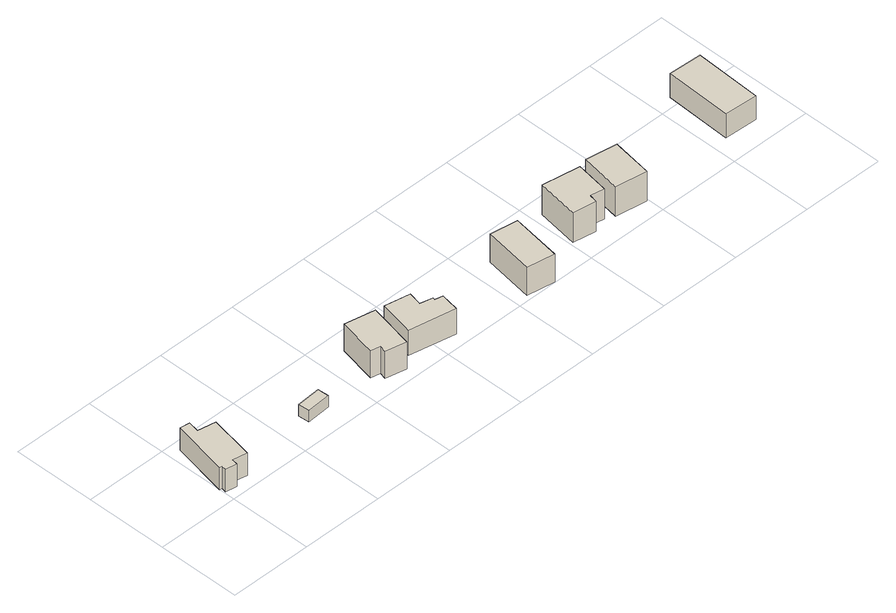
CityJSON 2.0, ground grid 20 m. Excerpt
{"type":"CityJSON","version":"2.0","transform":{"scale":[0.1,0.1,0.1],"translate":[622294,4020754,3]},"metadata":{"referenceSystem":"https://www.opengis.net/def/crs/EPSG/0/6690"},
"CityObjects":{
"building1":{"type":"Building","attributes":{"class":"3001","usage":"411","measuredHeight":6.8,"storeysAboveGround":2,"RiverFloodingRiskAttribute.description":"1","RiverFloodingRiskAttribute.rank":"3","RiverFloodingRiskAttribute.depth":3.05,"RiverFloodingRiskAttribute.adminType":"2","RiverFloodingRiskAttribute.scale":"2","RiverFloodingRiskAttribute.duration":11,"BuildingDetailAttribute.buildingStructureType":"601","BuildingDetailAttribute.buildingStructureOrgType":"1","BuildingDetailAttribute.urbanPlanType":"21","BuildingDetailAttribute.districtsAndZonesType":"5","BuildingDetailAttribute.landUseType":"211","BuildingDetailAttribute.orgUsage":"6","BuildingDetailAttribute.specifiedBuildingCoverageRate":60,"BuildingDetailAttribute.specifiedFloorAreaRate":200,"BuildingDetailAttribute.surveyYear":2023,"BuildingIDAttribute.prefecture":"17","BuildingIDAttribute.city":"17206"},"geometry":[{"type":"Solid","lod":"1","boundaries":[[[[0,1,2,3,4,5,6,7,8,9]],[[8,10,11,9]],[[7,12,10,8]],[[6,13,12,7]],[[5,14,13,6]],[[4,15,14,5]],[[3,16,15,4]],[[2,17,16,3]],[[1,18,17,2]],[[0,19,18,1]],[[9,11,19,0]],[[10,12,13,14,15,16,17,18,19,11]]]]}]},
"building2":{"type":"Building","attributes":{"class":"3001","usage":"411","measuredHeight":-9999,"storeysAboveGround":9999,"RiverFloodingRiskAttribute.description":"1","RiverFloodingRiskAttribute.rank":"3","RiverFloodingRiskAttribute.depth":3.28,"RiverFloodingRiskAttribute.adminType":"2","RiverFloodingRiskAttribute.scale":"2","RiverFloodingRiskAttribute.duration":11,"BuildingDetailAttribute.buildingStructureType":"611","BuildingDetailAttribute.buildingStructureOrgType":"Null","BuildingDetailAttribute.urbanPlanType":"21","BuildingDetailAttribute.districtsAndZonesType":"5","BuildingDetailAttribute.landUseType":"263","BuildingDetailAttribute.orgUsage":"6","BuildingDetailAttribute.specifiedBuildingCoverageRate":60,"BuildingDetailAttribute.specifiedFloorAreaRate":200,"BuildingDetailAttribute.surveyYear":2023,"BuildingIDAttribute.prefecture":"17","BuildingIDAttribute.city":"17206"},"geometry":[{"type":"Solid","lod":"1","boundaries":[[[[20,21,22,23]],[[22,24,25,23]],[[21,26,24,22]],[[20,27,26,21]],[[23,25,27,20]],[[24,26,27,25]]]]}]},
"building3":{"type":"Building","attributes":{"class":"3001","usage":"461","measuredHeight":8,"storeysAboveGround":2,"RiverFloodingRiskAttribute.description":"1","RiverFloodingRiskAttribute.rank":"2","RiverFloodingRiskAttribute.depth":2.92,"RiverFloodingRiskAttribute.adminType":"2","RiverFloodingRiskAttribute.scale":"2","RiverFloodingRiskAttribute.duration":11.08,"BuildingDetailAttribute.buildingStructureType":"601","BuildingDetailAttribute.buildingStructureOrgType":"1","BuildingDetailAttribute.urbanPlanType":"21","BuildingDetailAttribute.districtsAndZonesType":"5","BuildingDetailAttribute.landUseType":"211","BuildingDetailAttribute.orgUsage":"Null","BuildingDetailAttribute.specifiedBuildingCoverageRate":60,"BuildingDetailAttribute.specifiedFloorAreaRate":200,"BuildingDetailAttribute.surveyYear":2023,"BuildingIDAttribute.prefecture":"17","BuildingIDAttribute.city":"17206"},"geometry":[{"type":"Solid","lod":"1","boundaries":[[[[28,29,30,31,32,33]],[[32,34,35,33]],[[31,36,34,32]],[[30,37,36,31]],[[29,38,37,30]],[[28,39,38,29]],[[33,35,39,28]],[[34,36,37,38,39,35]]]]}]},
"building4":{"type":"Building","attributes":{"class":"3001","usage":"461","measuredHeight":7.4,"storeysAboveGround":2,"RiverFloodingRiskAttribute.description":"1","RiverFloodingRiskAttribute.rank":"2","RiverFloodingRiskAttribute.depth":2.66,"RiverFloodingRiskAttribute.adminType":"2","RiverFloodingRiskAttribute.scale":"2","RiverFloodingRiskAttribute.duration":10.33,"BuildingDetailAttribute.buildingStructureType":"611","BuildingDetailAttribute.buildingStructureOrgType":"Null","BuildingDetailAttribute.urbanPlanType":"21","BuildingDetailAttribute.districtsAndZonesType":"5","BuildingDetailAttribute.landUseType":"211","BuildingDetailAttribute.orgUsage":"Null","BuildingDetailAttribute.specifiedBuildingCoverageRate":60,"BuildingDetailAttribute.specifiedFloorAreaRate":200,"BuildingDetailAttribute.surveyYear":2023,"BuildingIDAttribute.prefecture":"17","BuildingIDAttribute.city":"17206"},"geometry":[{"type":"Solid","lod":"1","boundaries":[[[[40,41,42,43,44,45,46,47]],[[46,48,49,47]],[[45,50,48,46]],[[44,51,50,45]],[[43,52,51,44]],[[42,53,52,43]],[[41,54,53,42]],[[40,55,54,41]],[[47,49,55,40]],[[48,50,51,52,53,54,55,49]]]]}]},
"building5":{"type":"Building","attributes":{"class":"3001","usage":"411","measuredHeight":8.2,"storeysAboveGround":2,"RiverFloodingRiskAttribute.description":"1","RiverFloodingRiskAttribute.rank":"2","RiverFloodingRiskAttribute.depth":2.95,"RiverFloodingRiskAttribute.adminType":"2","RiverFloodingRiskAttribute.scale":"2","RiverFloodingRiskAttribute.duration":10.33,"BuildingDetailAttribute.buildingStructureType":"601","BuildingDetailAttribute.buildingStructureOrgType":"1","BuildingDetailAttribute.urbanPlanType":"21","BuildingDetailAttribute.districtsAndZonesType":"5","BuildingDetailAttribute.landUseType":"211","BuildingDetailAttribute.orgUsage":"6","BuildingDetailAttribute.specifiedBuildingCoverageRate":60,"BuildingDetailAttribute.specifiedFloorAreaRate":200,"BuildingDetailAttribute.surveyYear":2023,"BuildingIDAttribute.prefecture":"17","BuildingIDAttribute.city":"17206"},"geometry":[{"type":"Solid","lod":"1","boundaries":[[[[56,57,58,59]],[[58,60,61,59]],[[57,62,60,58]],[[56,63,62,57]],[[59,61,63,56]],[[60,62,63,61]]]]}]},
"building6":{"type":"Building","attributes":{"class":"3001","usage":"461","measuredHeight":8.7,"storeysAboveGround":2,"RiverFloodingRiskAttribute.description":"1","RiverFloodingRiskAttribute.rank":"3","RiverFloodingRiskAttribute.depth":3.03,"RiverFloodingRiskAttribute.adminType":"2","RiverFloodingRiskAttribute.scale":"2","RiverFloodingRiskAttribute.duration":10.75,"BuildingDetailAttribute.buildingStructureType":"601","BuildingDetailAttribute.buildingStructureOrgType":"1","BuildingDetailAttribute.urbanPlanType":"21","BuildingDetailAttribute.districtsAndZonesType":"5","BuildingDetailAttribute.landUseType":"263","BuildingDetailAttribute.orgUsage":"Null","BuildingDetailAttribute.specifiedBuildingCoverageRate":60,"BuildingDetailAttribute.specifiedFloorAreaRate":200,"BuildingDetailAttribute.surveyYear":2023,"BuildingIDAttribute.prefecture":"17","BuildingIDAttribute.city":"17206"},"geometry":[{"type":"Solid","lod":"1","boundaries":[[[[64,65,66,67,68,69]],[[68,70,71,69]],[[67,72,70,68]],[[66,73,72,67]],[[65,74,73,66]],[[64,75,74,65]],[[69,71,75,64]],[[70,72,73,74,75,71]]]]}]},
"building7":{"type":"Building","attributes":{"class":"3001","usage":"411","measuredHeight":8.6,"storeysAboveGround":2,"RiverFloodingRiskAttribute.description":"1","RiverFloodingRiskAttribute.rank":"3","RiverFloodingRiskAttribute.depth":3.11,"RiverFloodingRiskAttribute.adminType":"2","RiverFloodingRiskAttribute.scale":"2","RiverFloodingRiskAttribute.duration":10.92,"BuildingDetailAttribute.buildingStructureType":"601","BuildingDetailAttribute.buildingStructureOrgType":"1","BuildingDetailAttribute.urbanPlanType":"21","BuildingDetailAttribute.districtsAndZonesType":"5","BuildingDetailAttribute.landUseType":"263","BuildingDetailAttribute.orgUsage":"6","BuildingDetailAttribute.specifiedBuildingCoverageRate":60,"BuildingDetailAttribute.specifiedFloorAreaRate":200,"BuildingDetailAttribute.surveyYear":2023,"BuildingIDAttribute.prefecture":"17","BuildingIDAttribute.city":"17206"},"geometry":[{"type":"Solid","lod":"1","boundaries":[[[[76,77,78,79]],[[78,80,81,79]],[[77,82,80,78]],[[76,83,82,77]],[[79,81,83,76]],[[80,82,83,81]]]]}]},
"building8":{"type":"Building","attributes":{"class":"3001","usage":"451","measuredHeight":7,"storeysAboveGround":2,"RiverFloodingRiskAttribute.description":"1","RiverFloodingRiskAttribute.rank":"2","RiverFloodingRiskAttribute.depth":2.7,"RiverFloodingRiskAttribute.adminType":"2","RiverFloodingRiskAttribute.scale":"2","RiverFloodingRiskAttribute.duration":11.42,"BuildingDetailAttribute.buildingStructureType":"604","BuildingDetailAttribute.buildingStructureOrgType":"4","BuildingDetailAttribute.urbanPlanType":"21","BuildingDetailAttribute.districtsAndZonesType":"5","BuildingDetailAttribute.landUseType":"219","BuildingDetailAttribute.orgUsage":"20","BuildingDetailAttribute.specifiedBuildingCoverageRate":60,"BuildingDetailAttribute.specifiedFloorAreaRate":200,"BuildingDetailAttribute.surveyYear":2023,"BuildingIDAttribute.prefecture":"17","BuildingIDAttribute.city":"17206"},"geometry":[{"type":"Solid","lod":"1","boundaries":[[[[84,85,86,87]],[[86,88,89,87]],[[85,90,88,86]],[[84,91,90,85]],[[87,89,91,84]],[[88,90,91,89]]]]}]}
},
"vertices":[
[47,148,8],[90,140,8],[69,31,8],[34,38,8],[31,23,8],[4,28,8],[6,39,8],[0,40,8],[28,178,8],[52,175,8],[28,178,67],[52,175,67],[0,40,67],[6,39,67],[4,28,67],[31,23,67],[34,38,67],[69,31,67],[90,140,67],[47,148,67],
[265,55,9],[263,82,9],[322,86,9],[323,59,9],[322,86,39],[323,59,39],[263,82,39],[265,55,39],
[510,26,11],[460,37,11],[464,54,11],[441,59,11],[461,152,11],[534,137,11],[461,152,82],[534,137,82],[441,59,82],[464,54,82],[460,37,82],[510,26,82],
[612,92,11],[642,85,11],[641,79,11],[660,75,11],[652,30,11],[540,52,11],[557,137,11],[619,125,11],[557,137,78],[619,125,78],[540,52,78],[652,30,78],[660,75,78],[641,79,78],[642,85,78],[612,92,78],
[899,2,8],[832,13,8],[851,134,8],[918,124,8],[851,134,82],[918,124,82],[832,13,82],[899,2,82],
[1099,62,10],[1065,68,10],[1061,48,10],[1005,57,10],[1021,158,10],[1112,143,10],[1021,158,89],[1112,143,89],[1005,57,89],[1061,48,89],[1065,68,89],[1099,62,89],
[1197,41,8],[1121,53,8],[1136,152,8],[1212,140,8],[1136,152,86],[1212,140,86],[1121,53,86],[1197,41,86],
[1517,57,9],[1437,61,9],[1445,223,9],[1525,219,9],[1445,223,72],[1525,219,72],[1437,61,72],[1517,57,72]
]}
